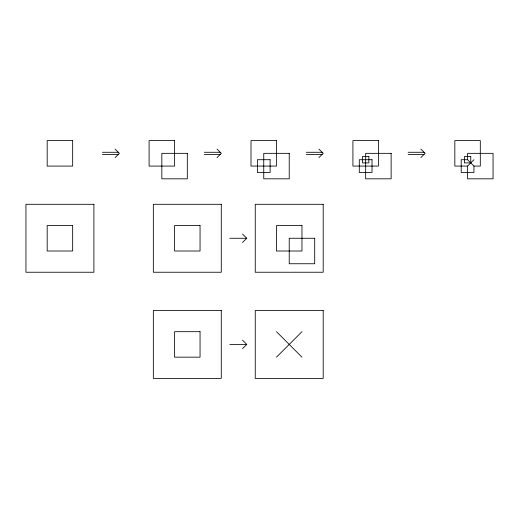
<?xml version="1.0" encoding="UTF-8"?>
<svg xmlns="http://www.w3.org/2000/svg" width="519" height="519" viewBox="0 0 519 519"><rect width="100%" height="100%" fill="white"/><g stroke="black" fill="none" stroke-linecap="round" stroke-linejoin="round"><path stroke-width="0.78" d="M115.121 157.588L119.37 153.339L115.121 149.096M217.039 157.588L221.282 153.339L217.039 149.096M318.951 157.588L323.194 153.339L318.951 149.096M242.516 242.516L246.759 238.266L242.516 234.024M420.864 157.588L425.106 153.339L420.864 149.096M242.516 348.671L246.759 344.428L242.516 340.179M276.484 357.169L301.961 331.686M467.574 159.709L461.203 159.709L461.203 172.451L473.944 172.451L473.944 166.08L467.574 159.709L467.574 153.339L493.05 153.339L493.05 178.821L467.574 178.821L467.574 166.08L473.944 159.709M102.386 152.281L118.306 152.281M204.298 152.281L220.218 152.281M306.21 152.281L322.137 152.281M408.122 152.281L424.049 152.281M102.386 154.403L118.306 154.403M204.298 154.403L220.218 154.403M306.21 154.403L322.137 154.403M408.122 154.403L424.049 154.403M467.574 166.08L454.832 166.08L454.832 140.604L480.309 140.604L480.309 166.08L473.944 166.08M229.774 238.266L246.759 238.266M229.774 344.428L246.759 344.428M276.484 331.686L301.961 357.169M72.66 140.604L47.184 140.604L47.184 166.08L72.66 166.08L72.66 140.604M174.572 140.604L149.096 140.604L149.096 166.08L174.572 166.08L174.572 140.604M276.484 140.604L251.008 140.604L251.008 166.08L276.484 166.08L276.484 140.604M378.396 140.604L352.92 140.604L352.92 166.08L378.396 166.08L378.396 140.604M187.314 153.339L161.831 153.339L161.831 178.821L187.314 178.821L187.314 153.339M289.226 153.339L263.749 153.339L263.749 178.821L289.226 178.821L289.226 153.339M391.138 153.339L365.661 153.339L365.661 178.821L391.138 178.821L391.138 153.339M368.847 156.524L362.476 156.524L362.476 162.895L368.847 162.895L368.847 156.524M470.759 156.524L464.388 156.524L464.388 162.895L470.759 162.895L470.759 156.524M270.114 159.709L257.379 159.709L257.379 172.451L270.114 172.451L270.114 159.709M372.026 159.709L359.291 159.709L359.291 172.451L372.026 172.451L372.026 159.709M93.894 204.298L25.95 204.298L25.95 272.241L93.894 272.241L93.894 204.298M221.282 204.298L153.339 204.298L153.339 272.241L221.282 272.241L221.282 204.298M323.194 204.298L255.251 204.298L255.251 272.241L323.194 272.241L323.194 204.298M72.66 225.531L47.184 225.531L47.184 251.008L72.66 251.008L72.66 225.531M200.049 225.531L174.572 225.531L174.572 251.008L200.049 251.008L200.049 225.531M301.961 225.531L276.484 225.531L276.484 251.008L301.961 251.008L301.961 225.531M314.702 238.266L289.226 238.266L289.226 263.749L314.702 263.749L314.702 238.266M221.282 310.459L153.339 310.459L153.339 378.396L221.282 378.396L221.282 310.459M323.194 310.459L255.251 310.459L255.251 378.396L323.194 378.396L323.194 310.459M200.049 331.686L174.572 331.686L174.572 357.169L200.049 357.169L200.049 331.686"/></g></svg>
